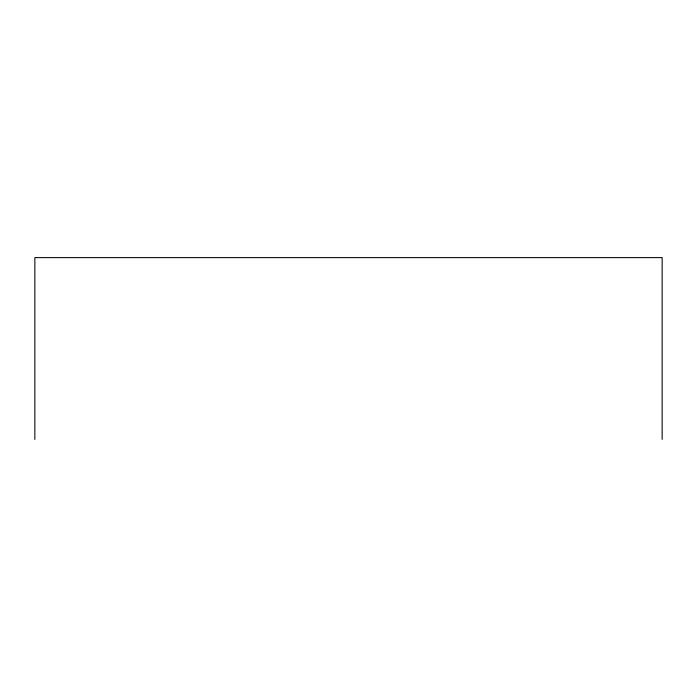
<?xml version="1.0" encoding="UTF-8"?>
<svg xmlns="http://www.w3.org/2000/svg" width="697" height="697" viewBox="0 0 697 697"><rect width="100%" height="100%" fill="white"/><g stroke="black" fill="none" stroke-linecap="round" stroke-linejoin="round"><path stroke-width="1.05" d="M662.15 439.38L662.15 257.62L34.85 257.62L34.85 439.38"/></g></svg>
